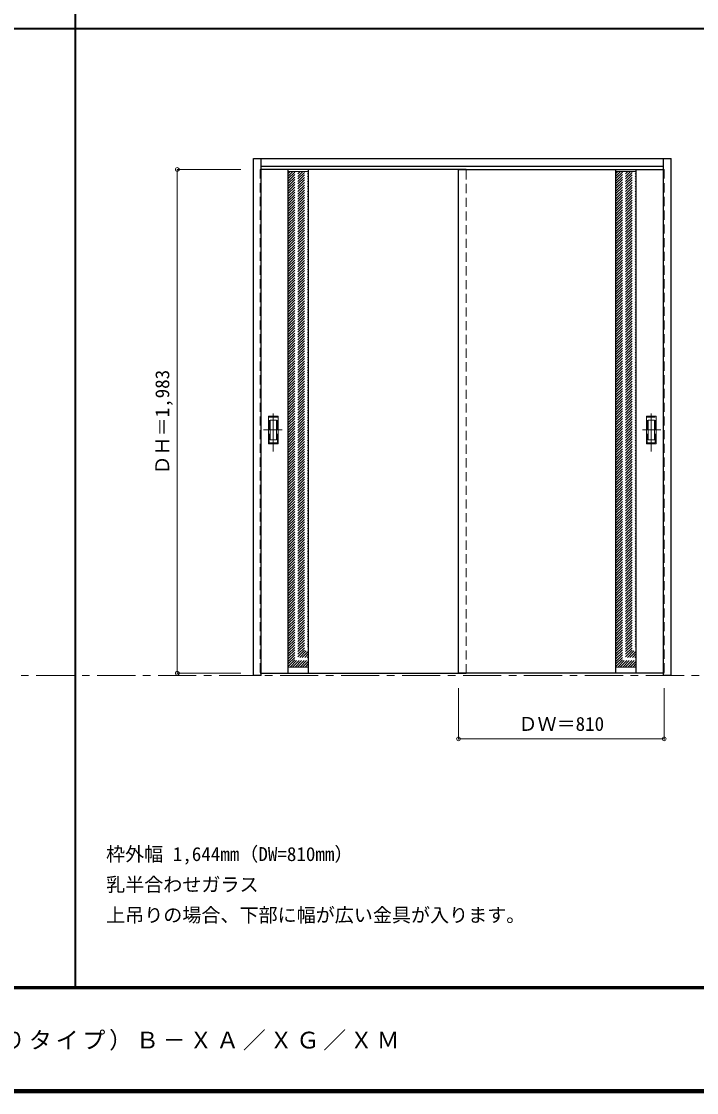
# Model space of a CAD drawing. Units: millimetres, scale not verified. Extents: x -6000 to 5700, y -4307 to 4260.
# Drawn here: x -2909 to -250, y -4205 to 12 of the extents above; entities that cross this region are included whole.
import ezdxf
from ezdxf.enums import TextEntityAlignment as Align

# ---------------------------------------------------------------- set-up
doc = ezdxf.new("R2010")
doc.units = ezdxf.units.MM
doc.header["$LTSCALE"] = 30
doc.header["$PDMODE"] = 32
doc.header["$PDSIZE"] = 15
doc.linetypes.add('CHAIN1', pattern=[8, 5, -1, 1, -1])
doc.linetypes.add('DASHED1', pattern=[1.8, 1.2, -0.6])
for name, color, linetype, lineweight in [('0-1_通り芯', 7, 'CHAIN1', 18), ('0-2_扉', 4, 'DASHED1', 9), ('0-3_仕上げ', 3, 'Continuous', 25), ('0-4_枠', 3, 'Continuous', 25), ('0-6_引手', 7, 'Continuous', 18), ('0-B_寸法', 4, 'Continuous', 9), ('0-C_ハッチ', 4, 'DASHED1', 9), ('F-1_枠', 6, 'Continuous', 40), ('F-A_文字', 7, 'Continuous', 18)]:
    doc.layers.add(name, color=color, linetype=linetype, lineweight=lineweight)
doc.layers.add('0-A_文字', color=7, linetype='Continuous')
doc.styles.add('ＭＳ ゴシック', font='')
doc.styles.get('ＭＳ ゴシック').set_extended_font_data('MS Gothic')

msp = doc.modelspace()

# ---------------------------------------------------------------- linework, layer by layer
at = {"layer": '0-1_通り芯'}
msp.add_line((-5490, -2562.5), (100, -2562.5), dxfattribs=at)
at = {"layer": '0-2_扉'}
for p, q in [((-1968, -571), (-1968, -2554)), ((-1965, -571), (-1968, -571)), ((-1158, -2554), (-1158, -571)), ((-381, -571), (-378, -571)), ((-1968, -2554), (-1965, -2554))]:
    msp.add_line(p, q, dxfattribs=at)
at = {"layer": '0-2_扉', "color": 3, "linetype": 'Continuous', "lineweight": 25}
for p, q in [((-1158, -571), (-1965, -571)), ((-1188, -2554), (-1188, -571)), ((-1188, -571), (-381, -571)), ((-1965, -2554), (-1158, -2554)), ((-381, -2554), (-1188, -2554))]:
    msp.add_line(p, q, dxfattribs=at)
at = {"layer": '0-2_扉'}
msp.add_lwpolyline([(-378, -571), (-378, -2554), (-381, -2554)], dxfattribs=at)
at = {"layer": '0-3_仕上げ'}
for p, q in [((-1858, -2554), (-1858, -571)), ((-1778, -2554), (-1778, -571)), ((-568, -2554), (-568, -571)), ((-488, -2554), (-488, -571))]:
    msp.add_line(p, q, dxfattribs=at)
at = {"layer": '0-3_仕上げ', "color": 7, "lineweight": 18}
for p, q in [((-1778, -579), (-1858, -579)), ((-568, -579), (-488, -579)), ((-1778, -2530), (-1858, -2530)), ((-568, -2530), (-488, -2530))]:
    msp.add_line(p, q, dxfattribs=at)
at = {"layer": '0-4_枠'}
for p, q in [((-1995, -2562.5), (-1995, -527.5)), ((-1995, -527.5), (-351, -527.5)), ((-1965, -2562.5), (-1965, -527.5)), ((-381, -2553.46), (-381, -527.5)), ((-351, -2562.5), (-351, -527.5)), ((-1965, -557.5), (-381, -557.5)), ((-1965, -2562.5), (-1995, -2562.5)), ((-381, -2553.8), (-381, -2553.46))]:
    msp.add_line(p, q, dxfattribs=at)
msp.add_lwpolyline([(-351, -2562.5), (-381, -2562.5), (-381, -2553.8)], dxfattribs=at)
at = {"layer": '0-6_引手', "linetype": 'CHAIN1'}
for p, q in [((-1917, -1681.73), (-1917, -1510.88)), ((-429, -1681.73), (-429, -1510.88)), ((-1955.07, -1596.5), (-1882.56, -1596.5)), ((-390.93, -1596.5), (-463.44, -1596.5))]:
    msp.add_line(p, q, dxfattribs=at)
at = {"layer": '0-6_引手'}
for p, q in [((-1936, -1541.5), (-1898, -1541.5)), ((-1936, -1651.5), (-1936, -1541.5)), ((-1929.5, -1557.5), (-1904.5, -1557.5)), ((-1929.5, -1635.5), (-1929.5, -1557.5)), ((-1904.5, -1635.5), (-1904.5, -1557.5)), ((-1898, -1651.5), (-1898, -1541.5)), ((-410, -1541.5), (-448, -1541.5)), ((-448, -1651.5), (-448, -1541.5)), ((-416.5, -1557.5), (-441.5, -1557.5)), ((-441.5, -1635.5), (-441.5, -1557.5)), ((-416.5, -1635.5), (-416.5, -1557.5)), ((-410, -1651.5), (-410, -1541.5)), ((-1929.5, -1635.5), (-1904.5, -1635.5)), ((-416.5, -1635.5), (-441.5, -1635.5)), ((-1936, -1651.5), (-1898, -1651.5)), ((-410, -1651.5), (-448, -1651.5))]:
    msp.add_line(p, q, dxfattribs=at)
at = {"layer": '0-6_引手', "linetype": 'DASHED1'}
for p, q in [((-1901, -1647.5), (-1901, -1545.5)), ((-445, -1647.5), (-445, -1545.5)), ((-1933, -1647.5), (-1901, -1647.5)), ((-413, -1647.5), (-445, -1647.5))]:
    msp.add_line(p, q, dxfattribs=at)
for points in [[(-1933, -1647.5), (-1933, -1545.5), (-1901, -1545.5)], [(-413, -1647.5), (-413, -1545.5), (-445, -1545.5)]]:
    msp.add_lwpolyline(points, dxfattribs=at)
at = {"layer": '0-B_寸法'}
for p, q in [((-2295, -571), (-2045, -571)), ((-2295, -571), (-2295, -2554)), ((-2295, -2554), (-2045, -2554)), ((-1188, -2812.5), (-1188, -2612.5)), ((-378, -2812.5), (-378, -2612.5)), ((-1188, -2812.5), (-378, -2812.5))]:
    msp.add_line(p, q, dxfattribs=at)
at = {"layer": '0-B_寸法', "color": 7}
for p in [(-2295, -571), (-2295, -2554), (-1188, -2812.5), (-378, -2812.5)]:
    msp.add_point(p, dxfattribs=at)
at = {"layer": '0-C_ハッチ'}
for p, q in [((-1858, -656.11), (-1780.89, -579)), ((-1858, -646.21), (-1790.79, -579)), ((-1858, -636.31), (-1800.69, -579)), ((-1858, -626.41), (-1810.59, -579)), ((-1858, -616.51), (-1820.49, -579)), ((-1858, -606.61), (-1830.39, -579)), ((-1858, -596.71), (-1840.29, -579)), ((-1858, -586.81), (-1850.19, -579)), ((-1858, -666.01), (-1778, -586.01)), ((-568, -656.11), (-490.89, -579)), ((-568, -646.21), (-500.79, -579)), ((-568, -636.31), (-510.69, -579)), ((-568, -626.41), (-520.59, -579)), ((-568, -616.51), (-530.49, -579)), ((-568, -606.61), (-540.39, -579)), ((-568, -596.71), (-550.29, -579)), ((-568, -586.81), (-560.19, -579)), ((-568, -666.01), (-488, -586.01)), ((-1858, -675.91), (-1778, -595.91)), ((-1858, -685.81), (-1778, -605.81)), ((-1858, -695.71), (-1778, -615.71)), ((-1858, -705.61), (-1778, -625.61)), ((-568, -675.91), (-488, -595.91)), ((-568, -685.81), (-488, -605.81)), ((-568, -695.71), (-488, -615.71)), ((-568, -705.61), (-488, -625.61)), ((-1858, -715.5), (-1778, -635.5)), ((-1858, -725.4), (-1778, -645.4)), ((-1858, -735.3), (-1778, -655.3)), ((-1858, -745.2), (-1778, -665.2)), ((-568, -715.5), (-488, -635.5)), ((-568, -725.4), (-488, -645.4)), ((-568, -735.3), (-488, -655.3)), ((-568, -745.2), (-488, -665.2)), ((-1858, -755.1), (-1778, -675.1)), ((-1858, -765), (-1778, -685)), ((-1858, -774.9), (-1778, -694.9)), ((-1858, -784.8), (-1778, -704.8)), ((-1858, -794.7), (-1778, -714.7)), ((-568, -755.1), (-488, -675.1)), ((-568, -765), (-488, -685)), ((-568, -774.9), (-488, -694.9)), ((-568, -784.8), (-488, -704.8)), ((-568, -794.7), (-488, -714.7)), ((-1858, -804.6), (-1778, -724.6)), ((-1858, -814.5), (-1778, -734.5)), ((-1858, -824.4), (-1778, -744.4)), ((-1858, -834.3), (-1778, -754.3)), ((-568, -804.6), (-488, -724.6)), ((-568, -814.5), (-488, -734.5)), ((-568, -824.4), (-488, -744.4)), ((-568, -834.3), (-488, -754.3)), ((-1858, -844.2), (-1778, -764.2)), ((-1858, -854.1), (-1778, -774.1)), ((-1858, -864), (-1778, -784)), ((-1858, -873.9), (-1778, -793.9)), ((-568, -844.2), (-488, -764.2)), ((-568, -854.1), (-488, -774.1)), ((-568, -864), (-488, -784)), ((-568, -873.9), (-488, -793.9)), ((-1858, -883.8), (-1778, -803.8)), ((-1858, -893.7), (-1778, -813.7)), ((-1858, -903.59), (-1778, -823.59)), ((-1858, -913.49), (-1778, -833.49)), ((-1858, -923.39), (-1778, -843.39)), ((-568, -883.8), (-488, -803.8)), ((-568, -893.7), (-488, -813.7)), ((-568, -903.59), (-488, -823.59)), ((-568, -913.49), (-488, -833.49)), ((-568, -923.39), (-488, -843.39)), ((-1858, -933.29), (-1778, -853.29)), ((-1858, -943.19), (-1778, -863.19)), ((-1858, -953.09), (-1778, -873.09)), ((-1858, -962.99), (-1778, -882.99)), ((-568, -933.29), (-488, -853.29)), ((-568, -943.19), (-488, -863.19)), ((-568, -953.09), (-488, -873.09)), ((-568, -962.99), (-488, -882.99)), ((-1858, -972.89), (-1778, -892.89)), ((-1858, -982.79), (-1778, -902.79)), ((-1858, -992.69), (-1778, -912.69)), ((-1858, -1002.59), (-1778, -922.59)), ((-568, -972.89), (-488, -892.89)), ((-568, -982.79), (-488, -902.79)), ((-568, -992.69), (-488, -912.69)), ((-568, -1002.59), (-488, -922.59)), ((-1858, -1012.49), (-1778, -932.49)), ((-1858, -1022.39), (-1778, -942.39)), ((-1858, -1032.29), (-1778, -952.29)), ((-1858, -1042.19), (-1778, -962.19)), ((-568, -1012.49), (-488, -932.49)), ((-568, -1022.39), (-488, -942.39)), ((-568, -1032.29), (-488, -952.29)), ((-568, -1042.19), (-488, -962.19)), ((-1858, -1052.09), (-1778, -972.09)), ((-1858, -1061.99), (-1778, -981.99)), ((-1858, -1071.89), (-1778, -991.89)), ((-1858, -1081.79), (-1778, -1001.79)), ((-1858, -1091.69), (-1778, -1011.69)), ((-568, -1052.09), (-488, -972.09)), ((-568, -1061.99), (-488, -981.99)), ((-568, -1071.89), (-488, -991.89)), ((-568, -1081.79), (-488, -1001.79)), ((-568, -1091.69), (-488, -1011.69)), ((-1858, -1101.58), (-1778, -1021.58)), ((-1858, -1111.48), (-1778, -1031.48)), ((-1858, -1121.38), (-1778, -1041.38)), ((-1858, -1131.28), (-1778, -1051.28)), ((-568, -1101.58), (-488, -1021.58)), ((-568, -1111.48), (-488, -1031.48)), ((-568, -1121.38), (-488, -1041.38)), ((-568, -1131.28), (-488, -1051.28)), ((-1858, -1141.18), (-1778, -1061.18)), ((-1858, -1151.08), (-1778, -1071.08)), ((-1858, -1160.98), (-1778, -1080.98)), ((-1858, -1170.88), (-1778, -1090.88)), ((-568, -1141.18), (-488, -1061.18)), ((-568, -1151.08), (-488, -1071.08)), ((-568, -1160.98), (-488, -1080.98)), ((-568, -1170.88), (-488, -1090.88)), ((-1858, -1180.78), (-1778, -1100.78)), ((-1858, -1190.68), (-1778, -1110.68)), ((-1858, -1200.58), (-1778, -1120.58)), ((-1858, -1210.48), (-1778, -1130.48)), ((-568, -1180.78), (-488, -1100.78)), ((-568, -1190.68), (-488, -1110.68)), ((-568, -1200.58), (-488, -1120.58)), ((-568, -1210.48), (-488, -1130.48)), ((-1858, -1220.38), (-1778, -1140.38)), ((-1858, -1230.28), (-1778, -1150.28)), ((-1858, -1240.18), (-1778, -1160.18)), ((-1858, -1250.08), (-1778, -1170.08)), ((-1858, -1259.98), (-1778, -1179.98)), ((-568, -1220.38), (-488, -1140.38)), ((-568, -1230.28), (-488, -1150.28)), ((-568, -1240.18), (-488, -1160.18)), ((-568, -1250.08), (-488, -1170.08)), ((-568, -1259.98), (-488, -1179.98)), ((-1858, -1269.88), (-1778, -1189.88)), ((-1858, -1279.78), (-1778, -1199.78)), ((-1858, -1289.68), (-1778, -1209.68)), ((-1858, -1299.57), (-1778, -1219.57)), ((-568, -1269.88), (-488, -1189.88)), ((-568, -1279.78), (-488, -1199.78)), ((-568, -1289.68), (-488, -1209.68)), ((-568, -1299.57), (-488, -1219.57)), ((-1858, -1309.47), (-1778, -1229.47)), ((-1858, -1319.37), (-1778, -1239.37)), ((-1858, -1329.27), (-1778, -1249.27)), ((-1858, -1339.17), (-1778, -1259.17)), ((-568, -1309.47), (-488, -1229.47)), ((-568, -1319.37), (-488, -1239.37)), ((-568, -1329.27), (-488, -1249.27)), ((-568, -1339.17), (-488, -1259.17)), ((-1858, -1349.07), (-1778, -1269.07)), ((-1858, -1358.97), (-1778, -1278.97)), ((-1858, -1368.87), (-1778, -1288.87)), ((-1858, -1378.77), (-1778, -1298.77)), ((-568, -1349.07), (-488, -1269.07)), ((-568, -1358.97), (-488, -1278.97)), ((-568, -1368.87), (-488, -1288.87)), ((-568, -1378.77), (-488, -1298.77)), ((-1858, -1388.67), (-1778, -1308.67)), ((-1858, -1398.57), (-1778, -1318.57)), ((-1858, -1408.47), (-1778, -1328.47)), ((-1858, -1418.37), (-1778, -1338.37)), ((-1858, -1428.27), (-1778, -1348.27)), ((-568, -1388.67), (-488, -1308.67)), ((-568, -1398.57), (-488, -1318.57)), ((-568, -1408.47), (-488, -1328.47)), ((-568, -1418.37), (-488, -1338.37)), ((-568, -1428.27), (-488, -1348.27)), ((-1858, -1438.17), (-1778, -1358.17)), ((-1858, -1448.07), (-1778, -1368.07)), ((-1858, -1457.97), (-1778, -1377.97)), ((-1858, -1467.87), (-1778, -1387.87)), ((-568, -1438.17), (-488, -1358.17)), ((-568, -1448.07), (-488, -1368.07)), ((-568, -1457.97), (-488, -1377.97)), ((-568, -1467.87), (-488, -1387.87)), ((-1858, -1477.77), (-1778, -1397.77)), ((-1858, -1487.67), (-1778, -1407.67)), ((-1858, -1497.56), (-1778, -1417.56)), ((-1858, -1507.46), (-1778, -1427.46)), ((-568, -1477.77), (-488, -1397.77)), ((-568, -1487.67), (-488, -1407.67)), ((-568, -1497.56), (-488, -1417.56)), ((-568, -1507.46), (-488, -1427.46)), ((-1858, -1517.36), (-1778, -1437.36)), ((-1858, -1527.26), (-1778, -1447.26)), ((-1858, -1537.16), (-1778, -1457.16)), ((-1858, -1547.06), (-1778, -1467.06)), ((-568, -1517.36), (-488, -1437.36)), ((-568, -1527.26), (-488, -1447.26)), ((-568, -1537.16), (-488, -1457.16)), ((-568, -1547.06), (-488, -1467.06)), ((-1858, -1556.96), (-1778, -1476.96)), ((-1858, -1566.86), (-1778, -1486.86)), ((-1858, -1576.76), (-1778, -1496.76)), ((-1858, -1586.66), (-1778, -1506.66)), ((-1858, -1596.56), (-1778, -1516.56)), ((-568, -1556.96), (-488, -1476.96)), ((-568, -1566.86), (-488, -1486.86)), ((-568, -1576.76), (-488, -1496.76)), ((-568, -1586.66), (-488, -1506.66)), ((-568, -1596.56), (-488, -1516.56)), ((-1858, -1606.46), (-1778, -1526.46)), ((-1858, -1616.36), (-1778, -1536.36)), ((-1858, -1626.26), (-1778, -1546.26)), ((-1858, -1636.16), (-1778, -1556.16)), ((-568, -1606.46), (-488, -1526.46)), ((-568, -1616.36), (-488, -1536.36)), ((-568, -1626.26), (-488, -1546.26)), ((-568, -1636.16), (-488, -1556.16)), ((-1858, -1646.06), (-1778, -1566.06)), ((-1858, -1655.96), (-1778, -1575.96)), ((-1858, -1665.86), (-1778, -1585.86)), ((-1858, -1675.76), (-1778, -1595.76)), ((-568, -1646.06), (-488, -1566.06)), ((-568, -1655.96), (-488, -1575.96)), ((-568, -1665.86), (-488, -1585.86)), ((-568, -1675.76), (-488, -1595.76)), ((-1858, -1685.66), (-1778, -1605.66)), ((-1858, -1695.55), (-1778, -1615.55)), ((-1858, -1705.45), (-1778, -1625.45)), ((-1858, -1715.35), (-1778, -1635.35)), ((-568, -1685.66), (-488, -1605.66)), ((-568, -1695.55), (-488, -1615.55)), ((-568, -1705.45), (-488, -1625.45)), ((-568, -1715.35), (-488, -1635.35)), ((-1858, -1725.25), (-1778, -1645.25)), ((-1858, -1735.15), (-1778, -1655.15)), ((-1858, -1745.05), (-1778, -1665.05)), ((-1858, -1754.95), (-1778, -1674.95)), ((-1858, -1764.85), (-1778, -1684.85)), ((-568, -1725.25), (-488, -1645.25)), ((-568, -1735.15), (-488, -1655.15)), ((-568, -1745.05), (-488, -1665.05)), ((-568, -1754.95), (-488, -1674.95)), ((-568, -1764.85), (-488, -1684.85)), ((-1858, -1774.75), (-1778, -1694.75)), ((-1858, -1784.65), (-1778, -1704.65)), ((-1858, -1794.55), (-1778, -1714.55)), ((-1858, -1804.45), (-1778, -1724.45)), ((-568, -1774.75), (-488, -1694.75)), ((-568, -1784.65), (-488, -1704.65)), ((-568, -1794.55), (-488, -1714.55)), ((-568, -1804.45), (-488, -1724.45)), ((-1858, -1814.35), (-1778, -1734.35)), ((-1858, -1824.25), (-1778, -1744.25)), ((-1858, -1834.15), (-1778, -1754.15)), ((-1858, -1844.05), (-1778, -1764.05)), ((-568, -1814.35), (-488, -1734.35)), ((-568, -1824.25), (-488, -1744.25)), ((-568, -1834.15), (-488, -1754.15)), ((-568, -1844.05), (-488, -1764.05)), ((-1858, -1853.95), (-1778, -1773.95)), ((-1858, -1863.85), (-1778, -1783.85)), ((-1858, -1873.75), (-1778, -1793.75)), ((-1858, -1883.64), (-1778, -1803.64)), ((-568, -1853.95), (-488, -1773.95)), ((-568, -1863.85), (-488, -1783.85)), ((-568, -1873.75), (-488, -1793.75)), ((-568, -1883.64), (-488, -1803.64)), ((-1858, -1893.54), (-1778, -1813.54)), ((-1858, -1903.44), (-1778, -1823.44)), ((-1858, -1913.34), (-1778, -1833.34)), ((-1858, -1923.24), (-1778, -1843.24)), ((-1858, -1933.14), (-1778, -1853.14)), ((-568, -1893.54), (-488, -1813.54)), ((-568, -1903.44), (-488, -1823.44)), ((-568, -1913.34), (-488, -1833.34)), ((-568, -1923.24), (-488, -1843.24)), ((-568, -1933.14), (-488, -1853.14)), ((-1858, -1943.04), (-1778, -1863.04)), ((-1858, -1952.94), (-1778, -1872.94)), ((-1858, -1962.84), (-1778, -1882.84)), ((-1858, -1972.74), (-1778, -1892.74)), ((-568, -1943.04), (-488, -1863.04)), ((-568, -1952.94), (-488, -1872.94)), ((-568, -1962.84), (-488, -1882.84)), ((-568, -1972.74), (-488, -1892.74)), ((-1858, -1982.64), (-1778, -1902.64)), ((-1858, -1992.54), (-1778, -1912.54)), ((-1858, -2002.44), (-1778, -1922.44)), ((-1858, -2012.34), (-1778, -1932.34)), ((-568, -1982.64), (-488, -1902.64)), ((-568, -1992.54), (-488, -1912.54)), ((-568, -2002.44), (-488, -1922.44)), ((-568, -2012.34), (-488, -1932.34)), ((-1858, -2022.24), (-1778, -1942.24)), ((-1858, -2032.14), (-1778, -1952.14)), ((-1858, -2042.04), (-1778, -1962.04)), ((-1858, -2051.94), (-1778, -1971.94)), ((-1858, -2061.84), (-1778, -1981.84)), ((-568, -2022.24), (-488, -1942.24)), ((-568, -2032.14), (-488, -1952.14)), ((-568, -2042.04), (-488, -1962.04)), ((-568, -2051.94), (-488, -1971.94)), ((-568, -2061.84), (-488, -1981.84)), ((-1858, -2071.74), (-1778, -1991.74)), ((-1858, -2081.63), (-1778, -2001.63)), ((-1858, -2091.53), (-1778, -2011.53)), ((-1858, -2101.43), (-1778, -2021.43)), ((-568, -2071.74), (-488, -1991.74)), ((-568, -2081.63), (-488, -2001.63)), ((-568, -2091.53), (-488, -2011.53)), ((-568, -2101.43), (-488, -2021.43)), ((-1858, -2111.33), (-1778, -2031.33)), ((-1858, -2121.23), (-1778, -2041.23)), ((-1858, -2131.13), (-1778, -2051.13)), ((-1858, -2141.03), (-1778, -2061.03)), ((-568, -2111.33), (-488, -2031.33)), ((-568, -2121.23), (-488, -2041.23)), ((-568, -2131.13), (-488, -2051.13)), ((-568, -2141.03), (-488, -2061.03)), ((-1858, -2150.93), (-1778, -2070.93)), ((-1858, -2160.83), (-1778, -2080.83)), ((-1858, -2170.73), (-1778, -2090.73)), ((-1858, -2180.63), (-1778, -2100.63)), ((-568, -2150.93), (-488, -2070.93)), ((-568, -2160.83), (-488, -2080.83)), ((-568, -2170.73), (-488, -2090.73)), ((-568, -2180.63), (-488, -2100.63)), ((-1858, -2190.53), (-1778, -2110.53)), ((-1858, -2200.43), (-1778, -2120.43)), ((-1858, -2210.33), (-1778, -2130.33)), ((-1858, -2220.23), (-1778, -2140.23)), ((-1858, -2230.13), (-1778, -2150.13)), ((-568, -2190.53), (-488, -2110.53)), ((-568, -2200.43), (-488, -2120.43)), ((-568, -2210.33), (-488, -2130.33)), ((-568, -2220.23), (-488, -2140.23)), ((-568, -2230.13), (-488, -2150.13)), ((-1858, -2240.03), (-1778, -2160.03)), ((-1858, -2249.93), (-1778, -2169.93)), ((-1858, -2259.83), (-1778, -2179.83)), ((-1858, -2269.73), (-1778, -2189.73)), ((-568, -2240.03), (-488, -2160.03)), ((-568, -2249.93), (-488, -2169.93)), ((-568, -2259.83), (-488, -2179.83)), ((-568, -2269.73), (-488, -2189.73)), ((-1858, -2279.62), (-1778, -2199.62)), ((-1858, -2289.52), (-1778, -2209.52)), ((-1858, -2299.42), (-1778, -2219.42)), ((-1858, -2309.32), (-1778, -2229.32)), ((-568, -2279.62), (-488, -2199.62)), ((-568, -2289.52), (-488, -2209.52)), ((-568, -2299.42), (-488, -2219.42)), ((-568, -2309.32), (-488, -2229.32)), ((-1858, -2319.22), (-1778, -2239.22)), ((-1858, -2329.12), (-1778, -2249.12)), ((-1858, -2339.02), (-1778, -2259.02)), ((-1858, -2348.92), (-1778, -2268.92)), ((-568, -2319.22), (-488, -2239.22)), ((-568, -2329.12), (-488, -2249.12)), ((-568, -2339.02), (-488, -2259.02)), ((-568, -2348.92), (-488, -2268.92)), ((-1858, -2358.82), (-1778, -2278.82)), ((-1858, -2368.72), (-1778, -2288.72)), ((-1858, -2378.62), (-1778, -2298.62)), ((-1858, -2388.52), (-1778, -2308.52)), ((-1858, -2398.42), (-1778, -2318.42)), ((-568, -2358.82), (-488, -2278.82)), ((-568, -2368.72), (-488, -2288.72)), ((-568, -2378.62), (-488, -2298.62)), ((-568, -2388.52), (-488, -2308.52)), ((-568, -2398.42), (-488, -2318.42)), ((-1858, -2408.32), (-1778, -2328.32)), ((-1858, -2418.22), (-1778, -2338.22)), ((-1858, -2428.12), (-1778, -2348.12)), ((-1858, -2438.02), (-1778, -2358.02)), ((-568, -2408.32), (-488, -2328.32)), ((-568, -2418.22), (-488, -2338.22)), ((-568, -2428.12), (-488, -2348.12)), ((-568, -2438.02), (-488, -2358.02)), ((-1858, -2447.92), (-1778, -2367.92)), ((-1858, -2457.82), (-1778, -2377.82)), ((-1858, -2467.72), (-1778, -2387.72)), ((-1858, -2477.61), (-1778, -2397.61)), ((-568, -2447.92), (-488, -2367.92)), ((-568, -2457.82), (-488, -2377.82)), ((-568, -2467.72), (-488, -2387.72)), ((-568, -2477.61), (-488, -2397.61)), ((-1858, -2487.51), (-1778, -2407.51)), ((-1858, -2497.41), (-1778, -2417.41)), ((-1858, -2507.31), (-1778, -2427.31)), ((-1858, -2517.21), (-1778, -2437.21)), ((-568, -2487.51), (-488, -2407.51)), ((-568, -2497.41), (-488, -2417.41)), ((-568, -2507.31), (-488, -2427.31)), ((-568, -2517.21), (-488, -2437.21)), ((-1858, -2527.11), (-1778, -2447.11)), ((-1850.99, -2530), (-1778, -2457.01)), ((-1841.09, -2530), (-1778, -2466.91)), ((-1831.19, -2530), (-1778, -2476.81)), ((-1821.29, -2530), (-1778, -2486.71)), ((-568, -2527.11), (-488, -2447.11)), ((-560.99, -2530), (-488, -2457.01)), ((-551.09, -2530), (-488, -2466.91)), ((-541.19, -2530), (-488, -2476.81)), ((-531.29, -2530), (-488, -2486.71)), ((-1811.39, -2530), (-1778, -2496.61)), ((-1801.49, -2530), (-1778, -2506.51)), ((-1791.59, -2530), (-1778, -2516.41)), ((-1781.69, -2530), (-1778, -2526.31)), ((-521.39, -2530), (-488, -2496.61)), ((-511.49, -2530), (-488, -2506.51)), ((-501.59, -2530), (-488, -2516.41)), ((-491.69, -2530), (-488, -2526.31))]:
    msp.add_line(p, q, dxfattribs=at)
at = {"layer": 'F-1_枠'}
for p, q in [((-2695, -3790), (-2695, 4175)), ((-6000, -15.5), (5700, -15.5)), ((5700, -3790), (-6000, -3790)), ((5700, -3795), (-6000, -3795)), ((5700, -4195), (-6000, -4195)), ((5700, -4200), (-6000, -4200)), ((5700, -4205), (-6000, -4205))]:
    msp.add_line(p, q, dxfattribs=at)

# ---------------------------------------------------------------- texts
at = {"layer": '0-A_文字', "style": 'ＭＳ ゴシック'}
for s, p in [('枠外幅 1,644mm（DW=810mm）', (-2575, -3310)), ('乳半合わせガラス', (-2575, -3430)), ('上吊りの場合、下部に幅が広い金具が入ります。', (-2575, -3550))]:
    msp.add_text(s, height=54.99, dxfattribs=at).set_placement(p, align=Align.BOTTOM_LEFT)
at = {"layer": '0-B_寸法', "color": 7, "style": 'ＭＳ ゴシック'}
msp.add_text('ＤＨ＝1,983', height=54.99, rotation=90, dxfattribs=at).set_placement((-2310, -1771.75), align=Align.BOTTOM_LEFT)
msp.add_text('ＤＷ＝810', height=54.99, dxfattribs=at).set_placement((-951.75, -2797.5), align=Align.BOTTOM_LEFT)
at = {"layer": 'F-A_文字', "insert": (-5247.55, -4040), "char_height": 65.98, "attachment_point": 7, "style": 'ＭＳ ゴシック'}
msp.add_mtext('\\T1.17;ドレタス\u3000H20引き違い戸（レールタイプ／上吊りタイプ）Ｂ－ＸＡ／ＸＧ／ＸＭ', dxfattribs=at)

doc.saveas('drawing.dxf')
